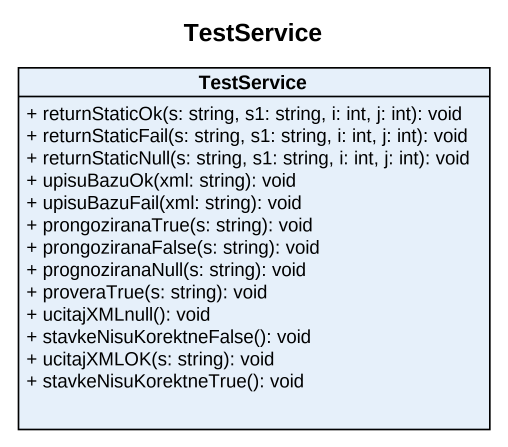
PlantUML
@startuml
title TestService
hide circle
hide empty members
skinparam classAttributeIconSize 0
class TestService {
  + returnStaticOk(s: string, s1: string, i: int, j: int): void
  + returnStaticFail(s: string, s1: string, i: int, j: int): void
  + returnStaticNull(s: string, s1: string, i: int, j: int): void
  + upisuBazuOk(xml: string): void
  + upisuBazuFail(xml: string): void
  + prongoziranaTrue(s: string): void
  + prongoziranaFalse(s: string): void
  + prognoziranaNull(s: string): void
  + proveraTrue(s: string): void
  + ucitajXMLnull(): void
  + stavkeNisuKorektneFalse(): void
  + ucitajXMLOK(s: string): void
  + stavkeNisuKorektneTrue(): void
}
@enduml
